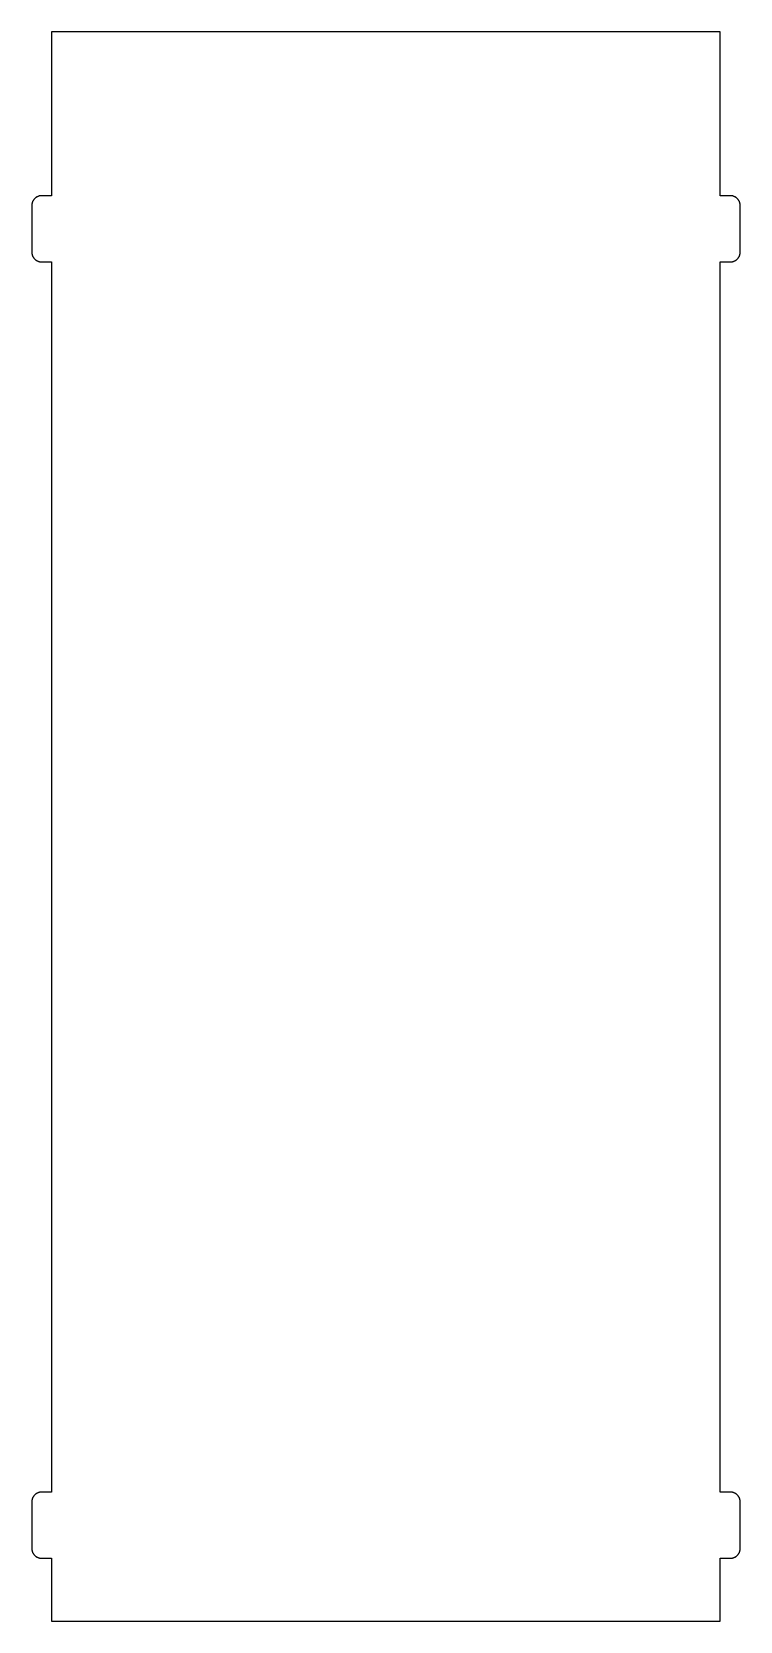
# Model space of a CAD drawing. Header units: metres. Extents: x -3 to 104, y -3 to 237.
import ezdxf

# ---------------------------------------------------------------- set-up
doc = ezdxf.new("R2010")
doc.units = ezdxf.units.M

msp = doc.modelspace()

# ---------------------------------------------------------------- linework, layer by layer
for p, q in [((100.95, 237), (0, 237)), ((0, 237), (0, 212.25)), ((100.95, 212.25), (100.95, 237)), ((-2.92676, 211.214), (-2.93457, 211.188)), ((-2.90039, 211.287), (-2.92676, 211.214)), ((-2.88086, 211.336), (-2.90039, 211.287)), ((-2.87012, 211.36), (-2.88086, 211.336)), ((-2.84863, 211.407), (-2.87012, 211.36)), ((-2.83691, 211.431), (-2.84863, 211.407)), ((-2.81152, 211.478), (-2.83691, 211.431)), ((-2.78613, 211.522), (-2.81152, 211.478)), ((-2.77246, 211.545), (-2.78613, 211.522)), ((-2.75781, 211.567), (-2.77246, 211.545)), ((-2.71387, 211.632), (-2.75781, 211.567)), ((-2.69824, 211.652), (-2.71387, 211.632)), ((-2.68164, 211.674), (-2.69824, 211.652)), ((-2.66602, 211.694), (-2.68164, 211.674)), ((-2.64941, 211.714), (-2.66602, 211.694)), ((-2.63184, 211.734), (-2.64941, 211.714)), ((-2.59668, 211.773), (-2.63184, 211.734)), ((-2.5791, 211.792), (-2.59668, 211.773)), ((-2.54199, 211.829), (-2.5791, 211.792)), ((-2.52344, 211.847), (-2.54199, 211.829)), ((-2.48438, 211.882), (-2.52344, 211.847)), ((-2.46387, 211.899), (-2.48438, 211.882)), ((-2.44434, 211.916), (-2.46387, 211.899)), ((-2.42383, 211.932), (-2.44434, 211.916)), ((-2.40234, 211.948), (-2.42383, 211.932)), ((-2.38184, 211.964), (-2.40234, 211.948)), ((-2.31738, 212.008), (-2.38184, 211.964)), ((-2.29492, 212.022), (-2.31738, 212.008)), ((-2.27246, 212.036), (-2.29492, 212.022)), ((-2.22754, 212.062), (-2.27246, 212.036)), ((-2.18066, 212.087), (-2.22754, 212.062)), ((-2.15723, 212.099), (-2.18066, 212.087)), ((-2.11035, 212.12), (-2.15723, 212.099)), ((-2.08594, 212.131), (-2.11035, 212.12)), ((-2.03711, 212.15), (-2.08594, 212.131)), ((-1.96387, 212.177), (-2.03711, 212.15)), ((-1.93848, 212.185), (-1.96387, 212.177)), ((-1.91309, 212.191), (-1.93848, 212.185)), ((-1.88867, 212.199), (-1.91309, 212.191)), ((-1.86328, 212.205), (-1.88867, 212.199)), ((-1.83789, 212.212), (-1.86328, 212.205)), ((-1.81152, 212.217), (-1.83789, 212.212)), ((-1.78613, 212.223), (-1.81152, 212.217)), ((-1.76074, 212.228), (-1.78613, 212.223)), ((-1.73438, 212.231), (-1.76074, 212.228)), ((-1.70898, 212.235), (-1.73438, 212.231)), ((-1.68262, 212.239), (-1.70898, 212.235)), ((-1.65723, 212.242), (-1.68262, 212.239)), ((-1.57812, 212.248), (-1.65723, 212.242)), ((-1.52637, 212.25), (-1.57812, 212.248)), ((0, 212.25), (-1.52637, 212.25)), ((102.526, 212.25), (100.95, 212.25)), ((102.578, 212.248), (102.526, 212.25)), ((102.657, 212.242), (102.578, 212.248)), ((102.683, 212.239), (102.657, 212.242)), ((102.709, 212.235), (102.683, 212.239)), ((102.734, 212.231), (102.709, 212.235)), ((102.761, 212.228), (102.734, 212.231)), ((102.786, 212.223), (102.761, 212.228)), ((102.812, 212.217), (102.786, 212.223)), ((102.838, 212.212), (102.812, 212.217)), ((102.863, 212.205), (102.838, 212.212)), ((102.889, 212.199), (102.863, 212.205)), ((102.913, 212.191), (102.889, 212.199)), ((102.938, 212.185), (102.913, 212.191)), ((102.964, 212.177), (102.938, 212.185)), ((103.037, 212.15), (102.964, 212.177)), ((103.086, 212.131), (103.037, 212.15)), ((103.11, 212.12), (103.086, 212.131)), ((103.157, 212.099), (103.11, 212.12)), ((103.181, 212.087), (103.157, 212.099)), ((103.228, 212.062), (103.181, 212.087)), ((103.272, 212.036), (103.228, 212.062)), ((103.295, 212.022), (103.272, 212.036)), ((103.317, 212.008), (103.295, 212.022)), ((103.382, 211.964), (103.317, 212.008)), ((103.402, 211.948), (103.382, 211.964)), ((103.424, 211.932), (103.402, 211.948)), ((103.444, 211.916), (103.424, 211.932)), ((103.464, 211.899), (103.444, 211.916)), ((103.484, 211.882), (103.464, 211.899)), ((103.523, 211.847), (103.484, 211.882)), ((103.542, 211.829), (103.523, 211.847)), ((103.579, 211.792), (103.542, 211.829)), ((103.597, 211.773), (103.579, 211.792)), ((103.632, 211.734), (103.597, 211.773)), ((103.649, 211.714), (103.632, 211.734)), ((103.666, 211.694), (103.649, 211.714)), ((103.682, 211.674), (103.666, 211.694)), ((103.698, 211.652), (103.682, 211.674)), ((103.714, 211.632), (103.698, 211.652)), ((103.758, 211.567), (103.714, 211.632)), ((103.772, 211.545), (103.758, 211.567)), ((103.786, 211.522), (103.772, 211.545)), ((103.812, 211.478), (103.786, 211.522)), ((103.837, 211.431), (103.812, 211.478)), ((103.849, 211.407), (103.837, 211.431)), ((103.87, 211.36), (103.849, 211.407)), ((103.881, 211.336), (103.87, 211.36)), ((103.9, 211.287), (103.881, 211.336)), ((103.927, 211.214), (103.9, 211.287)), ((103.935, 211.188), (103.927, 211.214)), ((-2.99805, 210.828), (-3, 210.776)), ((-3, 210.776), (-3, 203.724)), ((-2.99219, 210.907), (-2.99805, 210.828)), ((-2.98926, 210.933), (-2.99219, 210.907)), ((-2.98535, 210.959), (-2.98926, 210.933)), ((-2.98145, 210.984), (-2.98535, 210.959)), ((-2.97754, 211.011), (-2.98145, 210.984)), ((-2.97266, 211.036), (-2.97754, 211.011)), ((-2.9668, 211.062), (-2.97266, 211.036)), ((-2.96191, 211.088), (-2.9668, 211.062)), ((-2.95508, 211.113), (-2.96191, 211.088)), ((-2.94922, 211.139), (-2.95508, 211.113)), ((-2.94141, 211.163), (-2.94922, 211.139)), ((-2.93457, 211.188), (-2.94141, 211.163)), ((103.941, 211.163), (103.935, 211.188)), ((103.949, 211.139), (103.941, 211.163)), ((103.955, 211.113), (103.949, 211.139)), ((103.962, 211.088), (103.955, 211.113)), ((103.967, 211.062), (103.962, 211.088)), ((103.973, 211.036), (103.967, 211.062)), ((103.978, 211.011), (103.973, 211.036)), ((103.981, 210.984), (103.978, 211.011)), ((103.985, 210.959), (103.981, 210.984)), ((103.989, 210.933), (103.985, 210.959)), ((103.992, 210.907), (103.989, 210.933)), ((103.998, 210.828), (103.992, 210.907)), ((104, 210.776), (103.998, 210.828)), ((104, 203.724), (104, 210.776)), ((-3, 203.724), (-2.99805, 203.672)), ((-2.99805, 203.672), (-2.99219, 203.593)), ((-2.99219, 203.593), (-2.98926, 203.567)), ((-2.98926, 203.567), (-2.98535, 203.541)), ((-2.98535, 203.541), (-2.98145, 203.516)), ((-2.98145, 203.516), (-2.97754, 203.489)), ((-2.97754, 203.489), (-2.97266, 203.464)), ((-2.97266, 203.464), (-2.9668, 203.438)), ((-2.9668, 203.438), (-2.96191, 203.412)), ((-2.96191, 203.412), (-2.95508, 203.387)), ((-2.95508, 203.387), (-2.94922, 203.361)), ((-2.94922, 203.361), (-2.94141, 203.337)), ((-2.94141, 203.337), (-2.93457, 203.312)), ((-2.93457, 203.312), (-2.92676, 203.286)), ((-2.92676, 203.286), (-2.90039, 203.213)), ((-2.90039, 203.213), (-2.88086, 203.164)), ((-2.88086, 203.164), (-2.87012, 203.14)), ((-2.87012, 203.14), (-2.84863, 203.093)), ((-2.84863, 203.093), (-2.83691, 203.069)), ((-2.83691, 203.069), (-2.81152, 203.022)), ((-2.81152, 203.022), (-2.78613, 202.978)), ((-2.78613, 202.978), (-2.77246, 202.955)), ((-2.77246, 202.955), (-2.75781, 202.933)), ((-2.75781, 202.933), (-2.71387, 202.868)), ((-2.71387, 202.868), (-2.69824, 202.848)), ((-2.69824, 202.848), (-2.68164, 202.826)), ((-2.68164, 202.826), (-2.66602, 202.806)), ((-2.66602, 202.806), (-2.64941, 202.786)), ((-2.64941, 202.786), (-2.63184, 202.766)), ((-2.63184, 202.766), (-2.59668, 202.727)), ((-2.59668, 202.727), (-2.5791, 202.708)), ((-2.5791, 202.708), (-2.54199, 202.671)), ((-2.54199, 202.671), (-2.52344, 202.653)), ((-2.52344, 202.653), (-2.48438, 202.618)), ((-2.48438, 202.618), (-2.46387, 202.601)), ((-2.46387, 202.601), (-2.44434, 202.584)), ((-2.44434, 202.584), (-2.42383, 202.568)), ((-2.42383, 202.568), (-2.40234, 202.552)), ((-2.40234, 202.552), (-2.38184, 202.536)), ((-2.38184, 202.536), (-2.31738, 202.492)), ((-2.31738, 202.492), (-2.29492, 202.478)), ((-2.29492, 202.478), (-2.27246, 202.464)), ((-2.27246, 202.464), (-2.22754, 202.438)), ((-2.22754, 202.438), (-2.18066, 202.413)), ((-2.18066, 202.413), (-2.15723, 202.401)), ((-2.15723, 202.401), (-2.11035, 202.38)), ((-2.11035, 202.38), (-2.08594, 202.369)), ((-2.08594, 202.369), (-2.03711, 202.35)), ((-2.03711, 202.35), (-1.96387, 202.323)), ((-1.96387, 202.323), (-1.93848, 202.315)), ((-1.93848, 202.315), (-1.91309, 202.309)), ((-1.91309, 202.309), (-1.88867, 202.301)), ((-1.88867, 202.301), (-1.86328, 202.295)), ((-1.86328, 202.295), (-1.83789, 202.288)), ((-1.83789, 202.288), (-1.81152, 202.283)), ((-1.81152, 202.283), (-1.78613, 202.277)), ((-1.78613, 202.277), (-1.76074, 202.272)), ((-1.76074, 202.272), (-1.73438, 202.269)), ((-1.73438, 202.269), (-1.70898, 202.265)), ((-1.70898, 202.265), (-1.68262, 202.261)), ((-1.68262, 202.261), (-1.65723, 202.258)), ((-1.65723, 202.258), (-1.57812, 202.252)), ((-1.57812, 202.252), (-1.52637, 202.25)), ((-1.52637, 202.25), (0, 202.25)), ((0, 202.25), (0, 16.5)), ((100.95, 16.5), (100.95, 202.25)), ((100.95, 202.25), (102.526, 202.25)), ((102.526, 202.25), (102.578, 202.252)), ((102.578, 202.252), (102.657, 202.258)), ((102.657, 202.258), (102.683, 202.261)), ((102.683, 202.261), (102.709, 202.265)), ((102.709, 202.265), (102.734, 202.269)), ((102.734, 202.269), (102.761, 202.272)), ((102.761, 202.272), (102.786, 202.277)), ((102.786, 202.277), (102.812, 202.283)), ((102.812, 202.283), (102.838, 202.288)), ((102.838, 202.288), (102.863, 202.295)), ((102.863, 202.295), (102.889, 202.301)), ((102.889, 202.301), (102.913, 202.309)), ((102.913, 202.309), (102.938, 202.315)), ((102.938, 202.315), (102.964, 202.323)), ((102.964, 202.323), (103.037, 202.35)), ((103.037, 202.35), (103.086, 202.369)), ((103.086, 202.369), (103.11, 202.38)), ((103.11, 202.38), (103.157, 202.401)), ((103.157, 202.401), (103.181, 202.413)), ((103.181, 202.413), (103.228, 202.438)), ((103.228, 202.438), (103.272, 202.464)), ((103.272, 202.464), (103.295, 202.478)), ((103.295, 202.478), (103.317, 202.492)), ((103.317, 202.492), (103.382, 202.536)), ((103.382, 202.536), (103.402, 202.552)), ((103.402, 202.552), (103.424, 202.568)), ((103.424, 202.568), (103.444, 202.584)), ((103.444, 202.584), (103.464, 202.601)), ((103.464, 202.601), (103.484, 202.618)), ((103.484, 202.618), (103.523, 202.653)), ((103.523, 202.653), (103.542, 202.671)), ((103.542, 202.671), (103.579, 202.708)), ((103.579, 202.708), (103.597, 202.727)), ((103.597, 202.727), (103.632, 202.766)), ((103.632, 202.766), (103.649, 202.786)), ((103.649, 202.786), (103.666, 202.806)), ((103.666, 202.806), (103.682, 202.826)), ((103.682, 202.826), (103.698, 202.848)), ((103.698, 202.848), (103.714, 202.868)), ((103.714, 202.868), (103.758, 202.933)), ((103.758, 202.933), (103.772, 202.955)), ((103.772, 202.955), (103.786, 202.978)), ((103.786, 202.978), (103.812, 203.022)), ((103.812, 203.022), (103.837, 203.069)), ((103.837, 203.069), (103.849, 203.093)), ((103.849, 203.093), (103.87, 203.14)), ((103.87, 203.14), (103.881, 203.164)), ((103.881, 203.164), (103.9, 203.213)), ((103.9, 203.213), (103.927, 203.286)), ((103.927, 203.286), (103.935, 203.312)), ((103.935, 203.312), (103.941, 203.337)), ((103.941, 203.337), (103.949, 203.361)), ((103.949, 203.361), (103.955, 203.387)), ((103.955, 203.387), (103.962, 203.412)), ((103.962, 203.412), (103.967, 203.438)), ((103.967, 203.438), (103.973, 203.464)), ((103.973, 203.464), (103.978, 203.489)), ((103.978, 203.489), (103.981, 203.516)), ((103.981, 203.516), (103.985, 203.541)), ((103.985, 203.541), (103.989, 203.567)), ((103.989, 203.567), (103.992, 203.593)), ((103.992, 203.593), (103.998, 203.672)), ((103.998, 203.672), (104, 203.724)), ((-2.99805, 15.0781), (-3, 15.0264)), ((-3, 15.0264), (-3, 7.97363)), ((-2.99219, 15.1572), (-2.99805, 15.0781)), ((-2.98926, 15.1826), (-2.99219, 15.1572)), ((-2.98535, 15.209), (-2.98926, 15.1826)), ((-2.98145, 15.2344), (-2.98535, 15.209)), ((-2.97754, 15.2607), (-2.98145, 15.2344)), ((-2.97266, 15.2861), (-2.97754, 15.2607)), ((-2.9668, 15.3115), (-2.97266, 15.2861)), ((-2.96191, 15.3379), (-2.9668, 15.3115)), ((-2.95508, 15.3633), (-2.96191, 15.3379)), ((-2.94922, 15.3887), (-2.95508, 15.3633)), ((-2.94141, 15.4131), (-2.94922, 15.3887)), ((-2.93457, 15.4385), (-2.94141, 15.4131)), ((-2.92676, 15.4639), (-2.93457, 15.4385)), ((-2.90039, 15.5371), (-2.92676, 15.4639)), ((-2.88086, 15.5859), (-2.90039, 15.5371)), ((-2.87012, 15.6104), (-2.88086, 15.5859)), ((-2.84863, 15.6572), (-2.87012, 15.6104)), ((-2.83691, 15.6807), (-2.84863, 15.6572)), ((-2.81152, 15.7275), (-2.83691, 15.6807)), ((-2.78613, 15.7725), (-2.81152, 15.7275)), ((-2.77246, 15.7949), (-2.78613, 15.7725)), ((-2.75781, 15.8174), (-2.77246, 15.7949)), ((-2.71387, 15.8818), (-2.75781, 15.8174)), ((-2.69824, 15.9023), (-2.71387, 15.8818)), ((-2.68164, 15.9238), (-2.69824, 15.9023)), ((-2.66602, 15.9443), (-2.68164, 15.9238)), ((-2.64941, 15.9639), (-2.66602, 15.9443)), ((-2.63184, 15.9844), (-2.64941, 15.9639)), ((-2.59668, 16.0234), (-2.63184, 15.9844)), ((-2.5791, 16.042), (-2.59668, 16.0234)), ((-2.54199, 16.0791), (-2.5791, 16.042)), ((-2.52344, 16.0967), (-2.54199, 16.0791)), ((-2.48438, 16.1318), (-2.52344, 16.0967)), ((-2.46387, 16.1494), (-2.48438, 16.1318)), ((-2.44434, 16.166), (-2.46387, 16.1494)), ((-2.42383, 16.1816), (-2.44434, 16.166)), ((-2.40234, 16.1982), (-2.42383, 16.1816)), ((-2.38184, 16.2139), (-2.40234, 16.1982)), ((-2.31738, 16.2578), (-2.38184, 16.2139)), ((-2.29492, 16.2725), (-2.31738, 16.2578)), ((-2.27246, 16.2861), (-2.29492, 16.2725)), ((-2.22754, 16.3115), (-2.27246, 16.2861)), ((-2.18066, 16.3369), (-2.22754, 16.3115)), ((-2.15723, 16.3486), (-2.18066, 16.3369)), ((-2.11035, 16.3701), (-2.15723, 16.3486)), ((-2.08594, 16.3809), (-2.11035, 16.3701)), ((-2.03711, 16.4004), (-2.08594, 16.3809)), ((-1.96387, 16.4268), (-2.03711, 16.4004)), ((-1.93848, 16.4346), (-1.96387, 16.4268)), ((-1.91309, 16.4414), (-1.93848, 16.4346)), ((-1.88867, 16.4492), (-1.91309, 16.4414)), ((-1.86328, 16.4551), (-1.88867, 16.4492)), ((-1.83789, 16.4619), (-1.86328, 16.4551)), ((-1.81152, 16.4668), (-1.83789, 16.4619)), ((-1.78613, 16.4727), (-1.81152, 16.4668)), ((-1.76074, 16.4775), (-1.78613, 16.4727)), ((-1.73438, 16.4814), (-1.76074, 16.4775)), ((-1.70898, 16.4854), (-1.73438, 16.4814)), ((-1.68262, 16.4893), (-1.70898, 16.4854)), ((-1.65723, 16.4922), (-1.68262, 16.4893)), ((-1.57812, 16.498), (-1.65723, 16.4922)), ((-1.52637, 16.5), (-1.57812, 16.498)), ((0, 16.5), (-1.52637, 16.5)), ((102.526, 16.5), (100.95, 16.5)), ((102.578, 16.498), (102.526, 16.5)), ((102.657, 16.4922), (102.578, 16.498)), ((102.683, 16.4893), (102.657, 16.4922)), ((102.709, 16.4854), (102.683, 16.4893)), ((102.734, 16.4814), (102.709, 16.4854)), ((102.761, 16.4775), (102.734, 16.4814)), ((102.786, 16.4727), (102.761, 16.4775)), ((102.812, 16.4668), (102.786, 16.4727)), ((102.838, 16.4619), (102.812, 16.4668)), ((102.863, 16.4551), (102.838, 16.4619)), ((102.889, 16.4492), (102.863, 16.4551)), ((102.913, 16.4414), (102.889, 16.4492)), ((102.938, 16.4346), (102.913, 16.4414)), ((102.964, 16.4268), (102.938, 16.4346)), ((103.037, 16.4004), (102.964, 16.4268)), ((103.086, 16.3809), (103.037, 16.4004)), ((103.11, 16.3701), (103.086, 16.3809)), ((103.157, 16.3486), (103.11, 16.3701)), ((103.181, 16.3369), (103.157, 16.3486)), ((103.228, 16.3115), (103.181, 16.3369)), ((103.272, 16.2861), (103.228, 16.3115)), ((103.295, 16.2725), (103.272, 16.2861)), ((103.317, 16.2578), (103.295, 16.2725)), ((103.382, 16.2139), (103.317, 16.2578)), ((103.402, 16.1982), (103.382, 16.2139)), ((103.424, 16.1816), (103.402, 16.1982)), ((103.444, 16.166), (103.424, 16.1816)), ((103.464, 16.1494), (103.444, 16.166)), ((103.484, 16.1318), (103.464, 16.1494)), ((103.523, 16.0967), (103.484, 16.1318)), ((103.542, 16.0791), (103.523, 16.0967)), ((103.579, 16.042), (103.542, 16.0791)), ((103.597, 16.0234), (103.579, 16.042)), ((103.632, 15.9844), (103.597, 16.0234)), ((103.649, 15.9639), (103.632, 15.9844)), ((103.666, 15.9443), (103.649, 15.9639)), ((103.682, 15.9238), (103.666, 15.9443)), ((103.698, 15.9023), (103.682, 15.9238)), ((103.714, 15.8818), (103.698, 15.9023)), ((103.758, 15.8174), (103.714, 15.8818)), ((103.772, 15.7949), (103.758, 15.8174)), ((103.786, 15.7725), (103.772, 15.7949)), ((103.812, 15.7275), (103.786, 15.7725)), ((103.837, 15.6807), (103.812, 15.7275)), ((103.849, 15.6572), (103.837, 15.6807)), ((103.87, 15.6104), (103.849, 15.6572)), ((103.881, 15.5859), (103.87, 15.6104)), ((103.9, 15.5371), (103.881, 15.5859)), ((103.927, 15.4639), (103.9, 15.5371)), ((103.935, 15.4385), (103.927, 15.4639)), ((103.941, 15.4131), (103.935, 15.4385)), ((103.949, 15.3887), (103.941, 15.4131)), ((103.955, 15.3633), (103.949, 15.3887)), ((103.962, 15.3379), (103.955, 15.3633)), ((103.967, 15.3115), (103.962, 15.3379)), ((103.973, 15.2861), (103.967, 15.3115)), ((103.978, 15.2607), (103.973, 15.2861)), ((103.981, 15.2344), (103.978, 15.2607)), ((103.985, 15.209), (103.981, 15.2344)), ((103.989, 15.1826), (103.985, 15.209)), ((103.992, 15.1572), (103.989, 15.1826)), ((103.998, 15.0781), (103.992, 15.1572)), ((104, 15.0264), (103.998, 15.0781)), ((104, 7.97363), (104, 15.0264)), ((-3, 7.97363), (-2.99805, 7.92188)), ((-2.99805, 7.92188), (-2.99219, 7.84277)), ((-2.99219, 7.84277), (-2.98926, 7.81738)), ((-2.98926, 7.81738), (-2.98535, 7.79102)), ((-2.98535, 7.79102), (-2.98145, 7.76562)), ((-2.98145, 7.76562), (-2.97754, 7.73926)), ((-2.97754, 7.73926), (-2.97266, 7.71387)), ((-2.97266, 7.71387), (-2.9668, 7.68848)), ((-2.9668, 7.68848), (-2.96191, 7.66211)), ((-2.96191, 7.66211), (-2.95508, 7.63672)), ((-2.95508, 7.63672), (-2.94922, 7.61133)), ((-2.94922, 7.61133), (-2.94141, 7.58691)), ((-2.94141, 7.58691), (-2.93457, 7.56152)), ((-2.93457, 7.56152), (-2.92676, 7.53613)), ((-2.92676, 7.53613), (-2.90039, 7.46289)), ((-2.90039, 7.46289), (-2.88086, 7.41406)), ((-2.88086, 7.41406), (-2.87012, 7.38965)), ((-2.87012, 7.38965), (-2.84863, 7.34277)), ((-2.84863, 7.34277), (-2.83691, 7.31934)), ((-2.83691, 7.31934), (-2.81152, 7.27246)), ((-2.81152, 7.27246), (-2.78613, 7.22754)), ((-2.78613, 7.22754), (-2.77246, 7.20508)), ((-2.77246, 7.20508), (-2.75781, 7.18262)), ((103.758, 7.18262), (103.772, 7.20508)), ((103.772, 7.20508), (103.786, 7.22754)), ((103.786, 7.22754), (103.812, 7.27246)), ((103.812, 7.27246), (103.837, 7.31934)), ((103.837, 7.31934), (103.849, 7.34277)), ((103.849, 7.34277), (103.87, 7.38965)), ((103.87, 7.38965), (103.881, 7.41406)), ((103.881, 7.41406), (103.9, 7.46289)), ((103.9, 7.46289), (103.927, 7.53613)), ((103.927, 7.53613), (103.935, 7.56152)), ((103.935, 7.56152), (103.941, 7.58691)), ((103.941, 7.58691), (103.949, 7.61133)), ((103.949, 7.61133), (103.955, 7.63672)), ((103.955, 7.63672), (103.962, 7.66211)), ((103.962, 7.66211), (103.967, 7.68848)), ((103.967, 7.68848), (103.973, 7.71387)), ((103.973, 7.71387), (103.978, 7.73926)), ((103.978, 7.73926), (103.981, 7.76562)), ((103.981, 7.76562), (103.985, 7.79102)), ((103.985, 7.79102), (103.989, 7.81738)), ((103.989, 7.81738), (103.992, 7.84277)), ((103.992, 7.84277), (103.998, 7.92188)), ((103.998, 7.92188), (104, 7.97363)), ((-2.75781, 7.18262), (-2.71387, 7.11816)), ((-2.71387, 7.11816), (-2.69824, 7.09766)), ((-2.69824, 7.09766), (-2.68164, 7.07617)), ((-2.68164, 7.07617), (-2.66602, 7.05566)), ((-2.66602, 7.05566), (-2.64941, 7.03613)), ((-2.64941, 7.03613), (-2.63184, 7.01562)), ((-2.63184, 7.01562), (-2.59668, 6.97656)), ((-2.59668, 6.97656), (-2.5791, 6.95801)), ((-2.5791, 6.95801), (-2.54199, 6.9209)), ((-2.54199, 6.9209), (-2.52344, 6.90332)), ((-2.52344, 6.90332), (-2.48438, 6.86816)), ((-2.48438, 6.86816), (-2.46387, 6.85059)), ((-2.46387, 6.85059), (-2.44434, 6.83398)), ((-2.44434, 6.83398), (-2.42383, 6.81836)), ((-2.42383, 6.81836), (-2.40234, 6.80176)), ((-2.40234, 6.80176), (-2.38184, 6.78613)), ((-2.38184, 6.78613), (-2.31738, 6.74219)), ((-2.31738, 6.74219), (-2.29492, 6.72754)), ((-2.29492, 6.72754), (-2.27246, 6.71387)), ((-2.27246, 6.71387), (-2.22754, 6.68848)), ((-2.22754, 6.68848), (-2.18066, 6.66309)), ((-2.18066, 6.66309), (-2.15723, 6.65137)), ((-2.15723, 6.65137), (-2.11035, 6.62988)), ((-2.11035, 6.62988), (-2.08594, 6.61914)), ((-2.08594, 6.61914), (-2.03711, 6.59961)), ((-2.03711, 6.59961), (-1.96387, 6.57324)), ((-1.96387, 6.57324), (-1.93848, 6.56543)), ((-1.93848, 6.56543), (-1.91309, 6.55859)), ((-1.91309, 6.55859), (-1.88867, 6.55078)), ((-1.88867, 6.55078), (-1.86328, 6.54492)), ((-1.86328, 6.54492), (-1.83789, 6.53809)), ((-1.83789, 6.53809), (-1.81152, 6.5332)), ((-1.81152, 6.5332), (-1.78613, 6.52734)), ((-1.78613, 6.52734), (-1.76074, 6.52246)), ((-1.76074, 6.52246), (-1.73438, 6.51855)), ((-1.73438, 6.51855), (-1.70898, 6.51465)), ((-1.70898, 6.51465), (-1.68262, 6.51074)), ((-1.68262, 6.51074), (-1.65723, 6.50781)), ((-1.65723, 6.50781), (-1.57812, 6.50195)), ((-1.57812, 6.50195), (-1.52637, 6.5)), ((-1.52637, 6.5), (0, 6.5)), ((0, 6.5), (0, -3)), ((100.95, 6.5), (102.526, 6.5)), ((100.95, -3), (100.95, 6.5)), ((102.526, 6.5), (102.578, 6.50195)), ((102.578, 6.50195), (102.657, 6.50781)), ((102.657, 6.50781), (102.683, 6.51074)), ((102.683, 6.51074), (102.709, 6.51465)), ((102.709, 6.51465), (102.734, 6.51855)), ((102.734, 6.51855), (102.761, 6.52246)), ((102.761, 6.52246), (102.786, 6.52734)), ((102.786, 6.52734), (102.812, 6.5332)), ((102.812, 6.5332), (102.838, 6.53809)), ((102.838, 6.53809), (102.863, 6.54492)), ((102.863, 6.54492), (102.889, 6.55078)), ((102.889, 6.55078), (102.913, 6.55859)), ((102.913, 6.55859), (102.938, 6.56543)), ((102.938, 6.56543), (102.964, 6.57324)), ((102.964, 6.57324), (103.037, 6.59961)), ((103.037, 6.59961), (103.086, 6.61914)), ((103.086, 6.61914), (103.11, 6.62988)), ((103.11, 6.62988), (103.157, 6.65137)), ((103.157, 6.65137), (103.181, 6.66309)), ((103.181, 6.66309), (103.228, 6.68848)), ((103.228, 6.68848), (103.272, 6.71387)), ((103.272, 6.71387), (103.295, 6.72754)), ((103.295, 6.72754), (103.317, 6.74219)), ((103.317, 6.74219), (103.382, 6.78613)), ((103.382, 6.78613), (103.402, 6.80176)), ((103.402, 6.80176), (103.424, 6.81836)), ((103.424, 6.81836), (103.444, 6.83398)), ((103.444, 6.83398), (103.464, 6.85059)), ((103.464, 6.85059), (103.484, 6.86816)), ((103.484, 6.86816), (103.523, 6.90332)), ((103.523, 6.90332), (103.542, 6.9209)), ((103.542, 6.9209), (103.579, 6.95801)), ((103.579, 6.95801), (103.597, 6.97656)), ((103.597, 6.97656), (103.632, 7.01562)), ((103.632, 7.01562), (103.649, 7.03613)), ((103.649, 7.03613), (103.666, 7.05566)), ((103.666, 7.05566), (103.682, 7.07617)), ((103.682, 7.07617), (103.698, 7.09766)), ((103.698, 7.09766), (103.714, 7.11816)), ((103.714, 7.11816), (103.758, 7.18262)), ((0, -3), (100.95, -3))]:
    msp.add_line(p, q)

doc.saveas('drawing.dxf')
